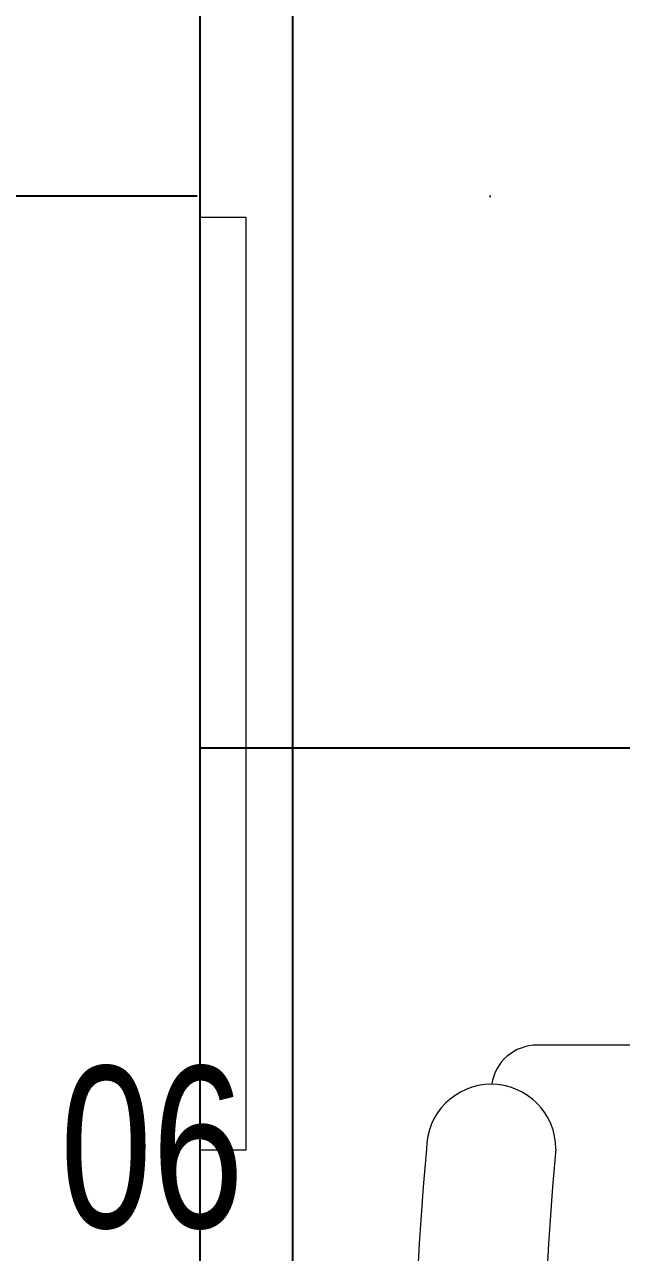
# Model space of a CAD drawing. Header units: inches. Extents: x -246178 to 57169, y -29325 to 19878.
# Drawn here: x 23854 to 24178, y -12274 to -11608 of the extents above; entities that cross this region are included whole.
import ezdxf

# ---------------------------------------------------------------- set-up
doc = ezdxf.new("R2010")
doc.units = ezdxf.units.IN
doc.header["$LTSCALE"] = 25
doc.header["$MEASUREMENT"] = 0
doc.linetypes.add('DASHDOT', pattern=[25.4, 12.7, -6.35, 0, -6.35])
doc.layers.get('0').update_dxf_attribs({"color": 8})
for name, color, linetype, lineweight in [('00-Ground Floor$0$72_EGR_EQP_TAG', 142, 'Continuous', 5), ('00-Ground Floor$0$LOADING', 253, 'Continuous', 5), ('00-Ground Floor$0$Walls', 251, 'Continuous', 5), ('E-LITE-CLNG-CNDT', 6, 'DASHDOT', 35), ('F-ALRM-CLNG-CNDT', 51, 'DASHDOT', 25)]:
    doc.layers.add(name, color=color, linetype=linetype, lineweight=lineweight)
doc.layers.add('00-Ground Floor$0$False Ceiling', color=251, linetype='Continuous')
doc.styles.add('00-Ground Floor$0$X3G_ENTITY_257CFD', font='swisscl.ttf', dxfattribs={"height": 200})

# ---------------------------------------------------------------- blocks, each defined once
blk = doc.blocks.new('00-Ground Floor$0$GF21018-P')
at = {"color": 0}
blk.add_line((-0.2207, 0.47563), (-0.2207, 0.0675), dxfattribs=at)
for centre, radius, start, end in [((-0.16429, 0.0425), 0.03511, 90, 270), ((0, 1.84674), 1.77674, 264.69456, 275.30527), ((-0.1957, 0.0675), 0.025, 180, 261.47208), ((0, 1.83136), 1.83136, 264.85322, 275.14698)]:
    blk.add_arc(centre, radius, start, end, dxfattribs=at)
blk = doc.blocks.new('00-Ground Floor$0$A$Ce9e1c4c3')
at = {"layer": '00-Ground Floor$0$False Ceiling', "color": 254}
blk.add_line((-76050.49, -10057.43, 0), (-76050.49, -13467.43, 0), dxfattribs=at)
at = {"layer": '00-Ground Floor$0$False Ceiling', "color": 254, "linetype": 'Continuous'}
for p, q in [((-76000, -13467.43), (-76000, -10057.43)), ((-76050.49, -12000), (-70550.49, -12000))]:
    blk.add_line(p, q, dxfattribs=at)
blk = doc.blocks.new('00-Ground Floor')
at = {"layer": '00-Ground Floor$0$LOADING', "elevation": 0}
blk.add_lwpolyline([(23949.51, -11712.14), (23974.51, -11712.14), (23974.51, -12218.14), (23949.51, -12218.14), (23949.51, -11712.14)], dxfattribs=at)
at = {"layer": '00-Ground Floor$0$Walls'}
blk.add_line((23949.51, -10057.43, 0), (23949.51, -13467.43, 0), dxfattribs=at)
at = {"layer": '00-Ground Floor$0$False Ceiling', "color": 254}
blk.add_blockref('00-Ground Floor$0$A$Ce9e1c4c3', (100000, 0), dxfattribs=at)
at = {"layer": '00-Ground Floor$0$LOADING', "extrusion": (-7.77426e-06, 2.24021e-05, 1), "xscale": 1000, "yscale": 1000, "zscale": 1000, "rotation": 269.9985892449481}
blk.add_blockref('00-Ground Floor$0$GF21018-P', (24065.06, -12381.79, -0.48), dxfattribs=at)
at = {"layer": '00-Ground Floor$0$72_EGR_EQP_TAG', "insert": (23923.62, -12172.65, 0), "char_height": 87.473, "attachment_point": 2, "style": '00-Ground Floor$0$X3G_ENTITY_257CFD'}
blk.add_mtext('06', dxfattribs=at)

msp = doc.modelspace()

# ---------------------------------------------------------------- linework, layer by layer
at = {"layer": 'F-ALRM-CLNG-CNDT'}
msp.add_lwpolyline([(26488.56, -11700.71), (22112.82, -11700.71)], dxfattribs=at)

# ---------------------------------------------------------------- block references
at = {"layer": 'E-LITE-CLNG-CNDT'}
msp.add_blockref('00-Ground Floor', (0, 0), dxfattribs=at)

doc.saveas('drawing.dxf')
